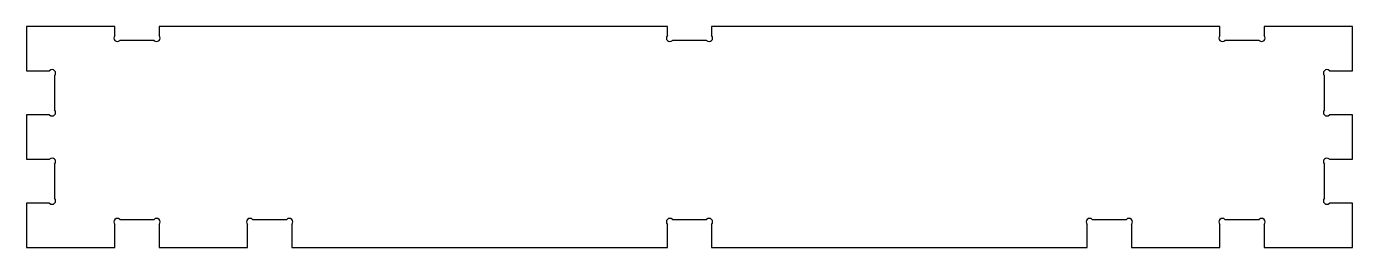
# Model space of a CAD drawing. Extents: x -11.8 to 0, y 0 to 2.
import ezdxf

# ---------------------------------------------------------------- set-up
doc = ezdxf.new("R2010")
doc.units = 0
doc.layers.get('0').update_dxf_attribs({"linetype": 'CONTINUOUS'})

msp = doc.modelspace()

# ---------------------------------------------------------------- linework, layer by layer
at = {"color": 7, "linetype": 'CONTINUOUS'}
for p, q in [((-11.811, 1.969), (-11.811, 1.575)), ((-11.024, 1.969), (-11.811, 1.969)), ((-11.024, 1.888), (-11.024, 1.969)), ((-10.63, 1.969), (-10.63, 1.888)), ((-6.102, 1.969), (-10.63, 1.969)), ((-6.102, 1.888), (-6.102, 1.969)), ((-5.709, 1.969), (-5.709, 1.888)), ((-1.181, 1.969), (-5.709, 1.969)), ((-1.181, 1.888), (-1.181, 1.969)), ((-0.787, 1.969), (-0.787, 1.888)), ((0, 1.969), (-0.787, 1.969)), ((0, 1.575), (0, 1.969)), ((-10.674, 1.844), (-10.979, 1.844)), ((-5.753, 1.844), (-6.058, 1.844)), ((-0.832, 1.844), (-1.137, 1.844)), ((-11.811, 1.575), (-11.605, 1.575)), ((-0.206, 1.575), (0, 1.575)), ((-11.561, 1.531), (-11.561, 1.225)), ((-0.25, 1.225), (-0.25, 1.531)), ((-11.811, 1.181), (-11.811, 0.787)), ((-11.605, 1.181), (-11.811, 1.181)), ((0, 1.181), (-0.206, 1.181)), ((0, 0.787), (0, 1.181)), ((-11.811, 0.787), (-11.605, 0.787)), ((-11.561, 0.743), (-11.561, 0.438)), ((-0.25, 0.438), (-0.25, 0.743)), ((-0.206, 0.787), (0, 0.787)), ((-11.811, 0.394), (-11.811, 0)), ((-11.605, 0.394), (-11.811, 0.394)), ((0, 0.394), (-0.206, 0.394)), ((0, 0), (0, 0.394)), ((-10.979, 0.25), (-10.674, 0.25)), ((-9.798, 0.25), (-9.493, 0.25)), ((-6.058, 0.25), (-5.753, 0.25)), ((-2.318, 0.25), (-2.013, 0.25)), ((-1.137, 0.25), (-0.832, 0.25)), ((-11.024, 0), (-11.024, 0.206)), ((-10.63, 0.206), (-10.63, 0)), ((-9.843, 0), (-9.843, 0.206)), ((-9.449, 0.206), (-9.449, 0)), ((-6.102, 0), (-6.102, 0.206)), ((-5.709, 0.206), (-5.709, 0)), ((-2.362, 0), (-2.362, 0.206)), ((-1.969, 0.206), (-1.969, 0)), ((-1.181, 0), (-1.181, 0.206)), ((-0.787, 0.206), (-0.787, 0)), ((-11.811, 0), (-11.024, 0)), ((-10.63, 0), (-9.843, 0)), ((-9.449, 0), (-6.102, 0)), ((-5.709, 0), (-2.362, 0)), ((-1.969, 0), (-1.181, 0)), ((-0.787, 0), (0, 0))]:
    msp.add_line(p, q, dxfattribs=at)
for centre, radius, start, end in [((-11.002, 1.866), 0.0313, 135, 315), ((-10.652, 1.866), 0.0313, 225, 45), ((-6.08, 1.866), 0.0313, 135, 315), ((-5.731, 1.866), 0.0312, 225, 45), ((-1.159, 1.866), 0.0313, 135, 315), ((-0.809, 1.866), 0.0312, 225, 45), ((-11.583, 1.553), 0.0313, 315, 135), ((-0.228, 1.553), 0.0312, 45, 225), ((-11.583, 1.203), 0.0312, 225, 45), ((-0.228, 1.203), 0.0313, 135, 315), ((-11.583, 0.765), 0.0313, 315, 135), ((-0.228, 0.765), 0.0312, 45, 225), ((-11.583, 0.416), 0.0312, 225, 45), ((-0.228, 0.416), 0.0313, 135, 315), ((-11.002, 0.228), 0.0312, 45, 225), ((-10.652, 0.228), 0.0313, 315, 135), ((-9.82, 0.228), 0.0312, 45, 225), ((-9.471, 0.228), 0.0312, 315, 135), ((-6.08, 0.228), 0.0312, 45, 225), ((-5.731, 0.228), 0.0313, 315, 135), ((-2.34, 0.228), 0.0312, 45, 225), ((-1.991, 0.228), 0.0312, 315, 135), ((-1.159, 0.228), 0.0312, 45, 225), ((-0.809, 0.228), 0.0313, 315, 135)]:
    msp.add_arc(centre, radius, start, end, dxfattribs=at)

doc.saveas('drawing.dxf')
